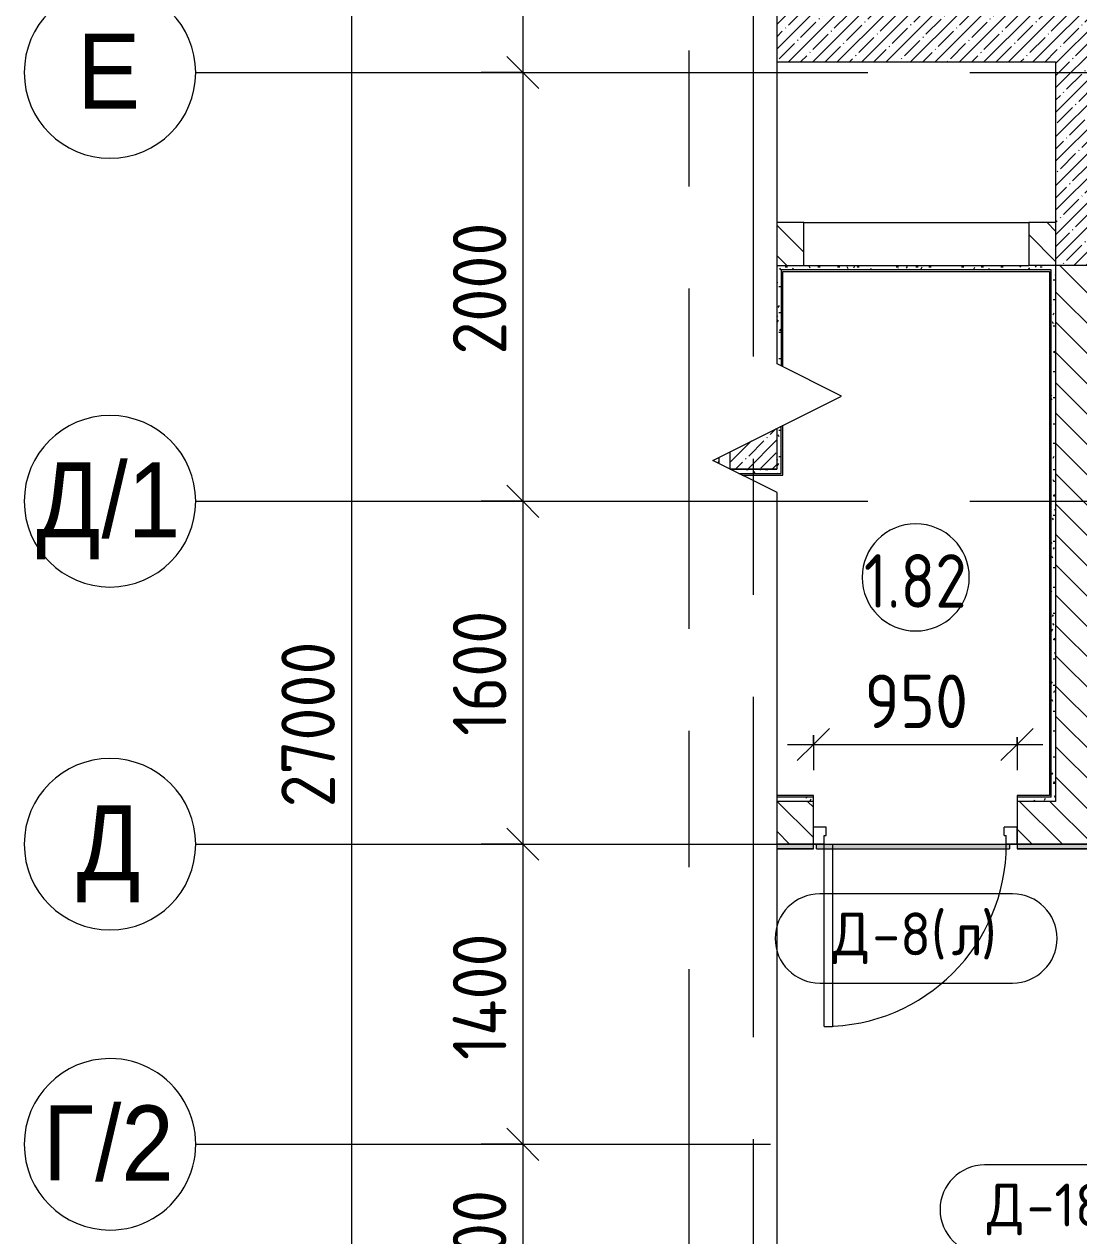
# Model space of a CAD drawing. Header units: millimetres. Extents: x 81459 to 274965, y -8553 to 29000.
# Drawn here: x 81459 to 86378, y 11573 to 17226 of the extents above; entities that cross this region are included whole.
import ezdxf

# ---------------------------------------------------------------- set-up
doc = ezdxf.new("R2010")
doc.units = ezdxf.units.MM
doc.linetypes.add('Осевая', pattern=[3175, 635, -476.25, 1587.5, -476.25])
doc.linetypes.add('Штрих короткий', pattern=[300, 150, -150])
for name, color, linetype, lineweight in [('A-ANNO-DIMS', 7, 'Continuous', 9), ('A-ANNO-DIMS-100', 7, 'Continuous', 9), ('A-AREA-IDEN', 7, 'Continuous', 9), ('A-DETL-GENF', 7, 'Continuous', 9), ('A-DOOR', 7, 'Continuous', 9), ('A-DOOR-3', 7, 'Штрих короткий', 9), ('A-DOOR-IDEN', 7, 'Continuous', 9), ('A-WALL', 7, 'Continuous', 9), ('I-WALL', 7, 'Continuous', 9), ('S-COLS', 7, 'Continuous', 9), ('Ограждение', 7, 'Continuous', 9), ('Оси', 7, 'Continuous', 9), ('Оси-1', 7, 'Continuous', 20), ('Оси-2', 7, 'Осевая', 9), ('Поручни', 7, 'Continuous', 9)]:
    doc.layers.add(name, color=color, linetype=linetype, lineweight=lineweight)
for name, color, linetype, lineweight, true_color in [('A-DOOR-1', 1, 'Continuous', 9, 0xff0000), ('A-DOOR-2', 1, 'Continuous', 13, 0xff0000), ('A-DOOR-FRAM-1', 1, 'Continuous', 13, 0xff0000), ('A-WALL-1', 7, 'Continuous', 9, 0x3c3c3c), ('A-WALL-FNSH-1', 7, 'Continuous', 9, 0x3c3c3c)]:
    doc.layers.add(name, color=color, linetype=linetype, lineweight=lineweight, true_color=true_color)
doc.styles.add('Arial', font='arial.ttf', dxfattribs={"width": 0.9, "height": 350})
doc.styles.add('GOST Common', font='GOST_Common.ttf', dxfattribs={"height": 200})
doc.styles.add('GOST Common_1', font='GOST_Common.ttf', dxfattribs={"width": 0.9, "height": 250})
doc.styles.add('ISOCPEUR', font='isocpeur.ttf', dxfattribs={"width": 0.9, "height": 250})
doc.dimstyles.new('ISO-2_5_0_9К_БОЛЬШОЙ', dxfattribs={"dimscale": 304.8, "dimtxt": 248.995294, "dimasz": 0.492126, "dimexe": 0.393701, "dimexo": 0.984252, "dimgap": 0, "dimtad": 1, "dimdec": 0, "dimrnd": 10, "dimzin": 0, "dimdsep": 46, "dimtxsty": 'ISOCPEUR', "dimblk1": 'OBLIQUE', "dimblk2": 'OBLIQUE', "dimsah": 1, "dimcen": 0.09, "dimdle": 0.393701, "dimazin": 0, "dimtfac": 1, "dimtdec": 4, "dimtix": 1, "dimtmove": 0, "dimatfit": 3, "dimfxl": 1, "dimtvp": 1, "dimtolj": 1, "dimtzin": 0, "dimarcsym": 2})
doc.dimstyles.new('ISO-2_5_0_9К_БОЛЬШОЙ_1', dxfattribs={"dimscale": 304.8, "dimtxt": 248.995294, "dimasz": 0.492126, "dimexe": 0.393701, "dimexo": 0.984252, "dimgap": 0, "dimtad": 1, "dimdec": 0, "dimrnd": 10, "dimzin": 0, "dimdsep": 46, "dimtxsty": 'ISOCPEUR', "dimblk1": 'OBLIQUE', "dimblk2": 'OBLIQUE', "dimsah": 1, "dimcen": 0.09, "dimdle": 0.393701, "dimazin": 0, "dimtfac": 1, "dimtdec": 4, "dimtix": 1, "dimtmove": 2, "dimatfit": 3, "dimfxl": 1, "dimtvp": 1, "dimtolj": 1, "dimtzin": 0, "dimarcsym": 2})
pattern_1 = [(45, (0, 0), (-57.02463, 57.02463), []), (45, (57.025, 0), (-57.02463, 57.02463), [100.806, -20.161, 3.353, -16.808])]
pattern_2 = [(135, (0, 0), (-70.71068, -70.71068), [])]
pattern_3 = [(0, (0, 0), (121.92, 30.48), [10.058, -81.382, 10.058, -81.382, -487.68]), (0, (0, 0), (121.92, 30.48), [-182.88, 10.058, -172.822, 10.058, -81.382, -213.36]), (0, (0, 0), (121.92, 30.48), [-457.2, 10.058, -50.902, 10.058, -142.342]), (120, (45.72, 15.24), (-87.356454, 90.345817), [10.058, -81.382, 10.058, -81.382, -487.68]), (120, (45.72, 15.24), (-87.356454, 90.345817), [-182.88, 10.058, -172.822, 10.058, -81.382, -213.36]), (120, (45.72, 15.24), (-87.356454, 90.345817), [-457.2, 10.058, -50.902, 10.058, -142.342]), (240, (60.96, 76.2), (-34.563546, -120.825817), [10.058, -81.382, 10.058, -81.382, -487.68]), (240, (60.96, 76.2), (-34.563546, -120.825817), [-182.88, 10.058, -172.822, 10.058, -81.382, -213.36]), (240, (60.96, 76.2), (-34.563546, -120.825817), [-457.2, 10.058, -50.902, 10.058, -142.342])]

# ---------------------------------------------------------------- blocks, each defined once
blk = doc.blocks.new('110_Дверь_СКБ_1Ст_Внутренняя1 - Д-8 950x2100h_охрана-31784688-План заполнения и маркировки дверных проемов 1 этажа в осях 23_1-33')
at = {"layer": 'A-DOOR-1'}
blk.add_arc((437.5, 100), 850, 90, 180, dxfattribs=at)
at = {"layer": 'A-DOOR-2'}
for p, q in [((437.5, 950), (397.5, 950)), ((397.5, 100), (397.5, 950)), ((437.5, 950), (437.5, 100)), ((437.5, 100), (397.5, 100))]:
    blk.add_line(p, q, dxfattribs=at)
at = {"layer": 'A-DOOR-FRAM-1'}
for p, q in [((-462.5, 100), (-462.5, 20)), ((-462.5, 100), (-412.5, 100)), ((-412.5, 100), (-412.5, 60)), ((-402.5, 60), (-412.5, 60)), ((-402.5, 60), (-402.5, 20)), ((427.5, 60), (427.5, 20)), ((437.5, 60), (427.5, 60)), ((437.5, 100), (437.5, 60)), ((437.5, 100), (487.5, 100)), ((487.5, 100), (487.5, 20)), ((-462.5, 20), (-402.5, 20)), ((427.5, 20), (487.5, 20))]:
    blk.add_line(p, q, dxfattribs=at)
blk = doc.blocks.new('DOR_Проход в стене_Прямоугольный - 1050x1150 EI30-23344994-План заполнения и маркировки дверных проемов 1 этажа в осях 23_1-33')
at = {"layer": 'A-DOOR-3'}
for p, q in [((525, 100), (-525, 100)), ((525, -100), (-525, -100))]:
    blk.add_line(p, q, dxfattribs=at)
blk = doc.blocks.new('Ограждение - Ограждение-33477129-План заполнения и маркировки дверных проемов 1 этажа в осях 23_1-33')
at = {"layer": 'Ограждение'}
blk.add_hatch(color=256, dxfattribs=at).paths.add_polyline_path([(86055, 13379), (86055, 13399), (85155, 13399), (85155, 13379), (85900.1, 13379)])
at = {"layer": 'Поручни'}
for p, q in [((85155, 13379), (85155, 13399)), ((86055, 13399), (85155, 13399)), ((86055, 13399), (86055, 13379)), ((85155, 13379), (86055, 13379))]:
    blk.add_line(p, q, dxfattribs=at)
blk = doc.blocks.new('DET_L_Линия разрыва - М100-30654842-План заполнения и маркировки дверных проемов 1 этажа в осях 23_1-33')
at = {"layer": 'A-DETL-GENF'}
for p, q in [((11889.9, 300), (11739.9, 0)), ((12189.9, -300), (11889.9, 300)), ((11739.9, 0), (0, 0)), ((12339.9, 0), (12189.9, -300)), ((24079.7, 0), (12339.9, 0))]:
    blk.add_line(p, q, dxfattribs=at)
blk = doc.blocks.new('Ось сетки - D8-29747960-План заполнения и маркировки дверных проемов 1 этажа в осях 23_1-33')
at = {"layer": 'Оси-1'}
for start, end in [(360, 180), (180, 360)]:
    blk.add_arc((0, 0), 4, start, end, dxfattribs=at)
blk = doc.blocks.new('DIMBLOCK16-План заполнения и маркировки дверных проемов 1 этажа в осях 23_1-33')
at = {"layer": 'A-ANNO-DIMS-100', "lineweight": 20}
for p, q in [((83784.6, 18150), (83709.6, 18225)), ((83784.6, 18150), (83859.6, 18075)), ((83784.6, 17000), (83709.6, 17075)), ((83784.6, 17000), (83859.6, 16925))]:
    blk.add_line(p, q, dxfattribs=at)
at = {"layer": 'A-ANNO-DIMS-100'}
for p, q in [((83590.7, 18150), (83904.6, 18150)), ((83784.6, 18150), (83590.7, 18150)), ((83784.6, 18150), (83784.6, 17000)), ((83590.7, 17000), (83904.6, 17000)), ((83784.6, 17000), (83590.7, 17000))]:
    blk.add_line(p, q, dxfattribs=at)
at = {"layer": 'A-ANNO-DIMS-100', "color": 0, "insert": (83458, 17302.1), "char_height": 250, "width": 655.049, "attachment_point": 1, "rotation": 90, "line_spacing_factor": 1.149209, "style": 'ISOCPEUR'}
blk.add_mtext('1150', dxfattribs=at)
blk = doc.blocks.new('_Oblique')
at = {"color": 0, "linetype": 'ByBlock', "lineweight": -2}
blk.add_line((-0.5, -0.5), (0.5, 0.5), dxfattribs=at)
blk = doc.blocks.new('DIMBLOCK17-План заполнения и маркировки дверных проемов 1 этажа в осях 23_1-33')
at = {"layer": 'A-ANNO-DIMS-100', "lineweight": 20}
for p, q in [((83784.6, 17000), (83709.6, 17075)), ((83784.6, 17000), (83859.6, 16925)), ((83784.6, 15000), (83709.6, 15075)), ((83784.6, 15000), (83859.6, 14925))]:
    blk.add_line(p, q, dxfattribs=at)
at = {"layer": 'A-ANNO-DIMS-100'}
for p, q in [((83590.7, 17000), (83904.6, 17000)), ((83784.6, 17000), (83590.7, 17000)), ((83784.6, 17000), (83784.6, 15000)), ((83590.7, 15000), (83904.6, 15000)), ((83784.6, 15000), (83590.7, 15000))]:
    blk.add_line(p, q, dxfattribs=at)
at = {"layer": 'A-ANNO-DIMS-100', "color": 0, "insert": (83458, 15684), "char_height": 250, "width": 758.478, "attachment_point": 1, "rotation": 90, "line_spacing_factor": 1.149209, "style": 'ISOCPEUR'}
blk.add_mtext('2000', dxfattribs=at)
blk = doc.blocks.new('DIMBLOCK18-План заполнения и маркировки дверных проемов 1 этажа в осях 23_1-33')
at = {"layer": 'A-ANNO-DIMS-100', "lineweight": 20}
for p, q in [((83784.6, 15000), (83709.6, 15075)), ((83784.6, 15000), (83859.6, 14925)), ((83784.6, 13400), (83709.6, 13475)), ((83784.6, 13400), (83859.6, 13325))]:
    blk.add_line(p, q, dxfattribs=at)
at = {"layer": 'A-ANNO-DIMS-100'}
for p, q in [((83590.7, 15000), (83904.6, 15000)), ((83784.6, 15000), (83590.7, 15000)), ((83784.6, 15000), (83784.6, 13400)), ((83590.7, 13400), (83904.6, 13400)), ((83784.6, 13400), (83590.7, 13400))]:
    blk.add_line(p, q, dxfattribs=at)
at = {"layer": 'A-ANNO-DIMS-100', "color": 0, "insert": (83458, 13905.5), "char_height": 250, "width": 706.764, "attachment_point": 1, "rotation": 90, "line_spacing_factor": 1.149209, "style": 'ISOCPEUR'}
blk.add_mtext('1600', dxfattribs=at)
blk = doc.blocks.new('DIMBLOCK19-План заполнения и маркировки дверных проемов 1 этажа в осях 23_1-33')
at = {"layer": 'A-ANNO-DIMS-100', "lineweight": 20}
for p, q in [((83784.6, 13400), (83709.6, 13475)), ((83784.6, 13400), (83859.6, 13325)), ((83784.6, 12000), (83709.6, 12075)), ((83784.6, 12000), (83859.6, 11925))]:
    blk.add_line(p, q, dxfattribs=at)
at = {"layer": 'A-ANNO-DIMS-100'}
for p, q in [((83590.7, 13400), (83904.6, 13400)), ((83784.6, 13400), (83590.7, 13400)), ((83784.6, 13400), (83784.6, 12000)), ((83590.7, 12000), (83904.6, 12000)), ((83784.6, 12000), (83590.7, 12000))]:
    blk.add_line(p, q, dxfattribs=at)
at = {"layer": 'A-ANNO-DIMS-100', "color": 0, "insert": (83458, 12393.5), "char_height": 250, "width": 735.494, "attachment_point": 1, "rotation": 90, "line_spacing_factor": 1.149209, "style": 'ISOCPEUR'}
blk.add_mtext('1400', dxfattribs=at)
blk = doc.blocks.new('DIMBLOCK20-План заполнения и маркировки дверных проемов 1 этажа в осях 23_1-33')
at = {"layer": 'A-ANNO-DIMS-100', "lineweight": 20}
for p, q in [((83784.6, 12000), (83709.6, 12075)), ((83784.6, 12000), (83859.6, 11925)), ((83784.6, 11100), (83709.6, 11175)), ((83784.6, 11100), (83859.6, 11025))]:
    blk.add_line(p, q, dxfattribs=at)
at = {"layer": 'A-ANNO-DIMS-100'}
for p, q in [((83590.7, 12000), (83904.6, 12000)), ((83784.6, 12000), (83590.7, 12000)), ((83784.6, 12000), (83784.6, 11100)), ((83590.7, 11100), (83904.6, 11100)), ((83784.6, 11100), (83590.7, 11100))]:
    blk.add_line(p, q, dxfattribs=at)
at = {"layer": 'A-ANNO-DIMS-100', "color": 0, "insert": (83458, 11313), "char_height": 250, "width": 568.858, "attachment_point": 1, "rotation": 90, "line_spacing_factor": 1.149209, "style": 'ISOCPEUR'}
blk.add_mtext('900', dxfattribs=at)
blk = doc.blocks.new('DIMBLOCK25-План заполнения и маркировки дверных проемов 1 этажа в осях 23_1-33')
at = {"layer": 'A-ANNO-DIMS-100', "lineweight": 20}
for p, q in [((82984.6, 27000), (82909.6, 27075)), ((82984.6, 27000), (83059.6, 26925)), ((82984.6, 0), (82909.6, 75)), ((82984.6, 0), (83059.6, -75))]:
    blk.add_line(p, q, dxfattribs=at)
at = {"layer": 'A-ANNO-DIMS-100'}
for p, q in [((82984.6, 27120), (82984.6, -120)), ((82790.7, 27000), (83104.6, 27000)), ((82984.6, 27000), (82790.7, 27000)), ((82790.7, 0), (83104.6, 0)), ((82984.6, 0), (82790.7, 0))]:
    blk.add_line(p, q, dxfattribs=at)
at = {"layer": 'A-ANNO-DIMS-100', "color": 0, "insert": (82658, 13572), "char_height": 250, "width": 948.097, "attachment_point": 1, "rotation": 90, "line_spacing_factor": 1.149209, "style": 'ISOCPEUR'}
blk.add_mtext('27000', dxfattribs=at)
blk = doc.blocks.new('М_двери - Типоразмер_рамка-25223575-План заполнения и маркировки дверных проемов 1 этажа в осях 23_1-33')
at = {"layer": 'A-DOOR-IDEN'}
for p, q in [((4.496, 2.08), (-4.496, 2.08)), ((-4.496, -2.08), (4.496, -2.08))]:
    blk.add_line(p, q, dxfattribs=at)
for centre, start, end in [((-4.496, 0), 90, 270), ((4.496, 0), 270, 90)]:
    blk.add_arc(centre, 2.08, start, end, dxfattribs=at)
blk = doc.blocks.new('Марка_Помещения - Номер-25198446-План заполнения и маркировки дверных проемов 1 этажа в осях 23_1-33')
at = {"layer": 'A-AREA-IDEN'}
for start, end in [(360, 180), (180, 360)]:
    blk.add_arc((0, 0), 2.5, start, end, dxfattribs=at)
blk = doc.blocks.new('DIMBLOCK32-План заполнения и маркировки дверных проемов 1 этажа в осях 23_1-33')
at = {"layer": 'A-ANNO-DIMS-100', "lineweight": 20}
for p, q in [((85140, 13865.1), (85215, 13940.1)), ((86090, 13865.1), (86165, 13940.1)), ((85140, 13865.1), (85065, 13790.1)), ((86090, 13865.1), (86015, 13790.1))]:
    blk.add_line(p, q, dxfattribs=at)
at = {"layer": 'A-ANNO-DIMS-100'}
for p, q in [((85140, 13908), (85140, 13745.1)), ((85140, 13865.1), (85140, 13908)), ((85020, 13865.1), (86210, 13865.1)), ((86090, 13900), (86090, 13745.1)), ((86090, 13865.1), (86090, 13900))]:
    blk.add_line(p, q, dxfattribs=at)
at = {"layer": 'A-ANNO-DIMS-100', "color": 0, "insert": (85378, 14191.7), "char_height": 250, "width": 568.858, "attachment_point": 1, "line_spacing_factor": 1.149209, "style": 'ISOCPEUR'}
blk.add_mtext('950', dxfattribs=at)

msp = doc.modelspace()

# ---------------------------------------------------------------- hatches: boundary and pattern name
at = {"layer": 'I-WALL'}
h = msp.add_hatch(dxfattribs=at)
h.set_pattern_fill('FP_2', color=256, style=0, pattern_type=2)
h.set_pattern_definition(pattern_1)
h.paths.add_polyline_path([(85900.1, 17050), (86270, 17050), (86270, 17270), (84970.7, 17270), (84970.7, 17050)])
h = msp.add_hatch(dxfattribs=at)
h.set_pattern_fill('FP_2', color=256, style=0, pattern_type=2)
h.set_pattern_definition(pattern_1)
h.paths.add_polyline_path([(86470, 16100), (86470, 17270), (86270, 17270), (86270, 16100)])
h = msp.add_hatch(dxfattribs=at)
h.set_pattern_fill('FP_4', color=256, style=0, pattern_type=2)
h.set_pattern_definition(pattern_2)
h.paths.add_polyline_path([(86270, 16100), (86270, 16300), (86145, 16300), (86145, 16100)])
h.paths.add_polyline_path([(84970.7, 16100), (85095, 16100), (85095, 16300), (84970.7, 16298.9)])
h = msp.add_hatch(dxfattribs=at)
h.set_pattern_fill('FP_31', color=256, style=0, pattern_type=2)
h.set_pattern_definition(pattern_3)
h.paths.add_polyline_path([(84970, 15130), (84990, 15130), (84990, 15350.6), (84970, 15340.6), (84970, 15150)])
h.paths.add_polyline_path([(84990, 15631.2), (84990, 16080), (84970.7, 16079.7), (84970.7, 15640.9), (84980.5, 15636)])
h = msp.add_hatch(dxfattribs=at)
h.set_pattern_fill('FP_31', color=256, style=0, pattern_type=2)
h.set_pattern_definition(pattern_3)
h.paths.add_polyline_path([(86242, 16080), (86250, 16080), (86250, 16100), (84970.7, 16099.3), (84970.7, 16080), (85900.1, 16080)])
h = msp.add_hatch(dxfattribs=at)
h.set_pattern_fill('FP_31', color=256, style=0, pattern_type=2)
h.set_pattern_definition(pattern_3)
h.paths.add_polyline_path([(86250, 13620), (86270, 13620), (86270, 16100), (86250, 16100), (86250, 13628)])
h = msp.add_hatch(dxfattribs=at)
h.set_pattern_fill('FP_4', color=256, style=0, pattern_type=2)
h.set_pattern_definition(pattern_2)
h.paths.add_polyline_path([(86470, 13600), (86470, 16100), (86270, 16100), (86270, 13600)])
h = msp.add_hatch(dxfattribs=at)
h.set_pattern_fill('FP_2', color=256, style=0, pattern_type=2)
h.set_pattern_definition(pattern_1)
h.paths.add_polyline_path([(84752.5, 15150), (84970, 15150), (84970, 15340.6), (84750, 15230.6), (84750.3, 15151.1)])
h = msp.add_hatch(dxfattribs=at)
h.set_pattern_fill('FP_31', color=256, style=0, pattern_type=2)
h.set_pattern_definition(pattern_3)
h.paths.add_polyline_path([(84970, 15130), (84970, 15150), (84752.5, 15150), (84792.5, 15130)])
h = msp.add_hatch(dxfattribs=at)
h.set_pattern_fill('FP_31', color=256, style=0, pattern_type=2)
h.set_pattern_definition(pattern_3)
h.paths.add_polyline_path([(84970.7, 13600), (85140, 13600), (85140, 13620), (84970.7, 13619.8)])
h.paths.add_polyline_path([(86270, 13600), (86270, 13620), (86090, 13620), (86090, 13600)])
h = msp.add_hatch(dxfattribs=at)
h.set_pattern_fill('FP_4', color=256, style=0, pattern_type=2)
h.set_pattern_definition(pattern_2)
h.paths.add_polyline_path([(88200, 13400), (88410, 13400), (88410, 13600), (88200, 13600)])
h.paths.add_polyline_path([(87500, 13400), (87500, 13600), (87318.4, 13600), (87318.4, 13400)])
h.paths.add_polyline_path([(86618.4, 13400), (86618.4, 13600), (86090, 13600), (86090, 13400)])
h.paths.add_polyline_path([(85140, 13400), (85140, 13600), (84970.7, 13600), (84970.7, 13400)])
h = msp.add_hatch(dxfattribs=at)
h.set_pattern_fill('FP_31', color=256, style=0, pattern_type=2)
h.set_pattern_definition(pattern_3)
h.paths.add_polyline_path([(96820, 13380), (96820, 13400), (96450, 13400), (96450, 13380)])
h.paths.add_polyline_path([(97800, 13380), (97800, 13400), (97520, 13400), (97520, 13380)])
h.paths.add_polyline_path([(94480, 13380), (95000, 13380), (95000, 13400), (94480, 13400)])
h.paths.add_polyline_path([(91217.2, 13380), (91300, 13380), (91300, 13400), (89360, 13400), (89360, 13380), (89887.9, 13380)])
h.paths.add_polyline_path([(92546.4, 13380), (93030, 13380), (93030, 13400), (92250, 13400), (92250, 13380)])
h.paths.add_polyline_path([(88410, 13380), (88410, 13400), (88200, 13400), (88200, 13380)])
h.paths.add_polyline_path([(87500, 13380), (87500, 13400), (87318.4, 13400), (87318.4, 13380)])
h.paths.add_polyline_path([(86618.4, 13380), (86618.4, 13400), (86090, 13400), (86090, 13380)])
h.paths.add_polyline_path([(84970.7, 13380), (85140, 13380), (85140, 13400), (84970.7, 13400), (84970.7, 13398.6)])
at = {"layer": 'S-COLS'}
h = msp.add_hatch(dxfattribs=at)
h.set_pattern_fill('FP_2', color=256, style=0, pattern_type=2)
h.set_pattern_definition(pattern_1)
h.paths.add_polyline_path([(84700, 15176.2), (84700, 15205.6), (84670.7, 15190.9), (84685.2, 15183.7)])

# ---------------------------------------------------------------- linework, layer by layer
at = {"layer": 'A-WALL'}
for p, q in [((86250, 16080), (84990, 16080)), ((84990, 16080), (84990, 15631.2)), ((86250, 13620), (86250, 16080)), ((84990, 15130), (84990, 15350.6)), ((86250, 13620), (86090, 13620)), ((84970.7, 13380), (85140, 13380)), ((86090, 13380), (86618.4, 13380))]:
    msp.add_line(p, q, dxfattribs=at)
at = {"layer": 'A-WALL-1'}
for p, q in [((84970.7, 17050), (86270, 17050)), ((86270, 17050), (86270, 13600)), ((85095, 16300), (84970.7, 16300)), ((85095, 16100), (85095, 16300)), ((86270, 16300), (86145, 16300)), ((86145, 16300), (86145, 16100)), ((84970.7, 16100), (86145, 16100)), ((89550, 16100), (86145, 16100)), ((84970, 15340.6), (84970, 15150)), ((84750, 15230.6), (84750, 15151.2)), ((84752.5, 15150), (84970, 15150)), ((84970, 15150), (84752.5, 15150)), ((84792.5, 15130), (84990, 15130)), ((85140, 13620), (84970.7, 13620)), ((85140, 13600), (84970.7, 13600)), ((85140, 13400), (85140, 13620)), ((86090, 13620), (86090, 13400)), ((86270, 13600), (86090, 13600)), ((84970.7, 13400), (85140, 13400)), ((85140, 13400), (84970.7, 13400)), ((85140, 13380), (85140, 13400)), ((86090, 13400), (86618.4, 13400)), ((86618.4, 13400), (86090, 13400)), ((86090, 13400), (86090, 13380))]:
    msp.add_line(p, q, dxfattribs=at)
at = {"layer": 'A-WALL-FNSH-1'}
for p, q in [((84998, 16072), (86242, 16072)), ((84998, 15627.2), (84998, 16072)), ((86242, 16072), (86242, 13628)), ((84998, 15122), (84998, 15354.6)), ((84808.5, 15122), (84998, 15122)), ((85140, 13628), (84970.7, 13628)), ((85140, 13620), (85140, 13628)), ((86242, 13628), (86090, 13628)), ((86090, 13628), (86090, 13620)), ((84970.7, 13379), (85140, 13379)), ((85140, 13379), (85140, 13380)), ((86090, 13380), (86090, 13379)), ((86090, 13379), (86618.4, 13379))]:
    msp.add_line(p, q, dxfattribs=at)
at = {"layer": 'I-WALL'}
msp.add_line((85095, 16300), (86145, 16300), dxfattribs=at)
at = {"layer": 'S-COLS'}
msp.add_line((84700, 15176.2), (84700, 15205.6), dxfattribs=at)
at = {"layer": 'Оси'}
for p, q in [((82258.6, 17000), (84758.6, 17000)), ((82258.6, 15000), (84758.6, 15000)), ((82258.6, 13400), (84758.6, 13400)), ((82258.6, 12000), (83573.8, 12000)), ((83624.6, 12000), (84939.7, 12000))]:
    msp.add_line(p, q, dxfattribs=at)
at = {"layer": 'Оси-2'}
for p, q in [((84560, 593.7), (84560, 19415.1)), ((84860, 1863.7), (84860, 19415.1)), ((84758.6, 17000), (122760, 17000)), ((84758.6, 15000), (122160, 15000)), ((84758.6, 13400), (119719, 13400)), ((83573.8, 12000), (83624.6, 12000))]:
    msp.add_line(p, q, dxfattribs=at)

# ---------------------------------------------------------------- block references
at = {"layer": 'A-AREA-IDEN', "xscale": 99.99999999999993, "yscale": 99.99999999999993, "zscale": 99.99999999999993}
msp.add_blockref('Марка_Помещения - Номер-25198446-План заполнения и маркировки дверных проемов 1 этажа в осях 23_1-33', (85617.5, 14644.8), dxfattribs=at)
at = {"layer": 'A-DETL-GENF', "rotation": 270.0000000000003}
msp.add_blockref('DET_L_Линия разрыва - М100-30654842-План заполнения и маркировки дверных проемов 1 этажа в осях 23_1-33', (84970.7, 27380.8), dxfattribs=at)
at = {"layer": 'A-DOOR', "rotation": 180}
msp.add_blockref('DOR_Проход в стене_Прямоугольный - 1050x1150 EI30-23344994-План заполнения и маркировки дверных проемов 1 этажа в осях 23_1-33', (85620, 16200), dxfattribs=at)
at = {"layer": 'A-DOOR-1', "rotation": 180}
msp.add_blockref('110_Дверь_СКБ_1Ст_Внутренняя1 - Д-8 950x2100h_охрана-31784688-План заполнения и маркировки дверных проемов 1 этажа в осях 23_1-33', (85627.5, 13500), dxfattribs=at)
at = {"layer": 'A-DOOR-IDEN', "xscale": 99.99999999999993, "yscale": 99.99999999999993, "zscale": 99.99999999999993}
for p in [(85619.2, 12960.5), (86388.6, 11695.6)]:
    msp.add_blockref('М_двери - Типоразмер_рамка-25223575-План заполнения и маркировки дверных проемов 1 этажа в осях 23_1-33', p, dxfattribs=at)
at = {"layer": 'Оси-1', "xscale": 99.99999999999993, "yscale": 99.99999999999993, "zscale": 99.99999999999993}
for p, rotation in [((81858.6, 17000), 269.9999999999994), ((81858.6, 15000), 269.9999999999994), ((81858.6, 13400), 269.9999999999994), ((81858.6, 12000), 269.9999999999995)]:
    msp.add_blockref('Ось сетки - D8-29747960-План заполнения и маркировки дверных проемов 1 этажа в осях 23_1-33', p, dxfattribs=dict(at, rotation=rotation))
at = {"layer": 'Поручни'}
msp.add_blockref('Ограждение - Ограждение-33477129-План заполнения и маркировки дверных проемов 1 этажа в осях 23_1-33', (0, 0), dxfattribs=at)

# ---------------------------------------------------------------- texts
at = {"layer": 'A-AREA-IDEN', "insert": (85375.6, 14753.3), "char_height": 250, "width": 606.076, "attachment_point": 1, "style": 'GOST Common_1'}
msp.add_mtext('1.82', dxfattribs=at)
at = {"layer": 'A-DOOR-IDEN', "char_height": 200, "attachment_point": 1, "style": 'GOST Common'}
for s, insert, width in [('\\fGOST Common|b0|i0|c204|p34|;Д', (85229.5, 13081.7), 224.472), ('-8(', (85414.7, 13081.7), 448.945), ('\\fGOST Common|b0|i0|c204|p34|;)', (85924, 13081.7), 96.202), ('\\fGOST Common|b0|i0|c204|p34|;л', (85785.1, 13081.7), 168.354), ('\\fGOST Common|b0|i0|c204|p34|;Д', (85949.4, 11816.8), 224.472), ('-18(', (86134.6, 11816.8), 569.198)]:
    msp.add_mtext(s, dxfattribs=dict(at, insert=insert, width=width))
at = {"layer": 'Оси', "char_height": 350, "attachment_point": 1, "style": 'Arial'}
for s, insert, width in [('\\fArial|b0|i0|c204|p34|;\\W.9;Е', (81705.8, 17181), 360.759), ('\\fArial|b0|i0|c204|p34|;\\W.9;Д', (81515.5, 15181), 367.975), ('/1', (81819.1, 15181), 454.557), ('\\fArial|b0|i0|c204|p34|;\\W.9;Д', (81703.1, 13581), 367.975), ('\\fArial|b0|i0|c204|p34|;\\W.9;Г', (81545.2, 12181), 295.823), ('/2', (81789.3, 12181), 454.557)]:
    msp.add_mtext(s, dxfattribs=dict(at, insert=insert, width=width))

# ---------------------------------------------------------------- dimensions: what is measured, and where the dimension line sits
at = {"layer": 'A-ANNO-DIMS'}
dim = msp.add_linear_dim(base=(82984.6, 0), p1=(83090.7, 27000), p2=(83090.7, 0), angle=90, dimstyle='ISO-2_5_0_9К_БОЛЬШОЙ_1', override={"dimpost": '<>', "dimfxl": 26999.999823}, dxfattribs=at)
dim.commit()
dim.dimension.update_dxf_attribs({"geometry": 'DIMBLOCK25-План заполнения и маркировки дверных проемов 1 этажа в осях 23_1-33', "text_midpoint": (82824.7, 14046), "dimtype": 160, "text_rotation": 90})
for base, p1, p2, override, picture, middle in [((83784.6, 17000), (83890.7, 18150), (83890.7, 17000), {"dimpost": '<>', "dimfxl": 1150}, 'DIMBLOCK16-План заполнения и маркировки дверных проемов 1 этажа в осях 23_1-33', (83659.6, 17575)), ((83784.6, 15000), (83890.7, 17000), (83890.7, 15000), {"dimpost": '<>', "dimfxl": 2000.000075}, 'DIMBLOCK17-План заполнения и маркировки дверных проемов 1 этажа в осях 23_1-33', (83659.6, 16000)), ((83784.6, 13400), (83890.7, 15000), (83890.7, 13400), {"dimpost": '<>', "dimfxl": 1600}, 'DIMBLOCK18-План заполнения и маркировки дверных проемов 1 этажа в осях 23_1-33', (83659.6, 14200)), ((83784.6, 12000), (83890.7, 13400), (83890.7, 12000), {"dimpost": '<>', "dimfxl": 1399.999995}, 'DIMBLOCK19-План заполнения и маркировки дверных проемов 1 этажа в осях 23_1-33', (83659.6, 12700)), ((83784.6, 11100), (83890.7, 12000), (83890.7, 11100), {"dimpost": '<>', "dimfxl": 900}, 'DIMBLOCK20-План заполнения и маркировки дверных проемов 1 этажа в осях 23_1-33', (83659.6, 11550))]:
    dim = msp.add_linear_dim(base=base, p1=p1, p2=p2, angle=90, dimstyle='ISO-2_5_0_9К_БОЛЬШОЙ', override=override, dxfattribs=at)
    dim.commit()
    dim.dimension.update_dxf_attribs({"geometry": picture, "text_midpoint": middle})
dim = msp.add_linear_dim(base=(86090, 13865.1), p1=(85140, 13608), p2=(86090, 13600), dimstyle='ISO-2_5_0_9К_БОЛЬШОЙ', override={"dimpost": '<>', "dimfxl": 950.033684}, dxfattribs=at)
dim.commit()
dim.dimension.update_dxf_attribs({"geometry": 'DIMBLOCK32-План заполнения и маркировки дверных проемов 1 этажа в осях 23_1-33', "text_midpoint": (85615, 13990.1)})

doc.saveas('drawing.dxf')
